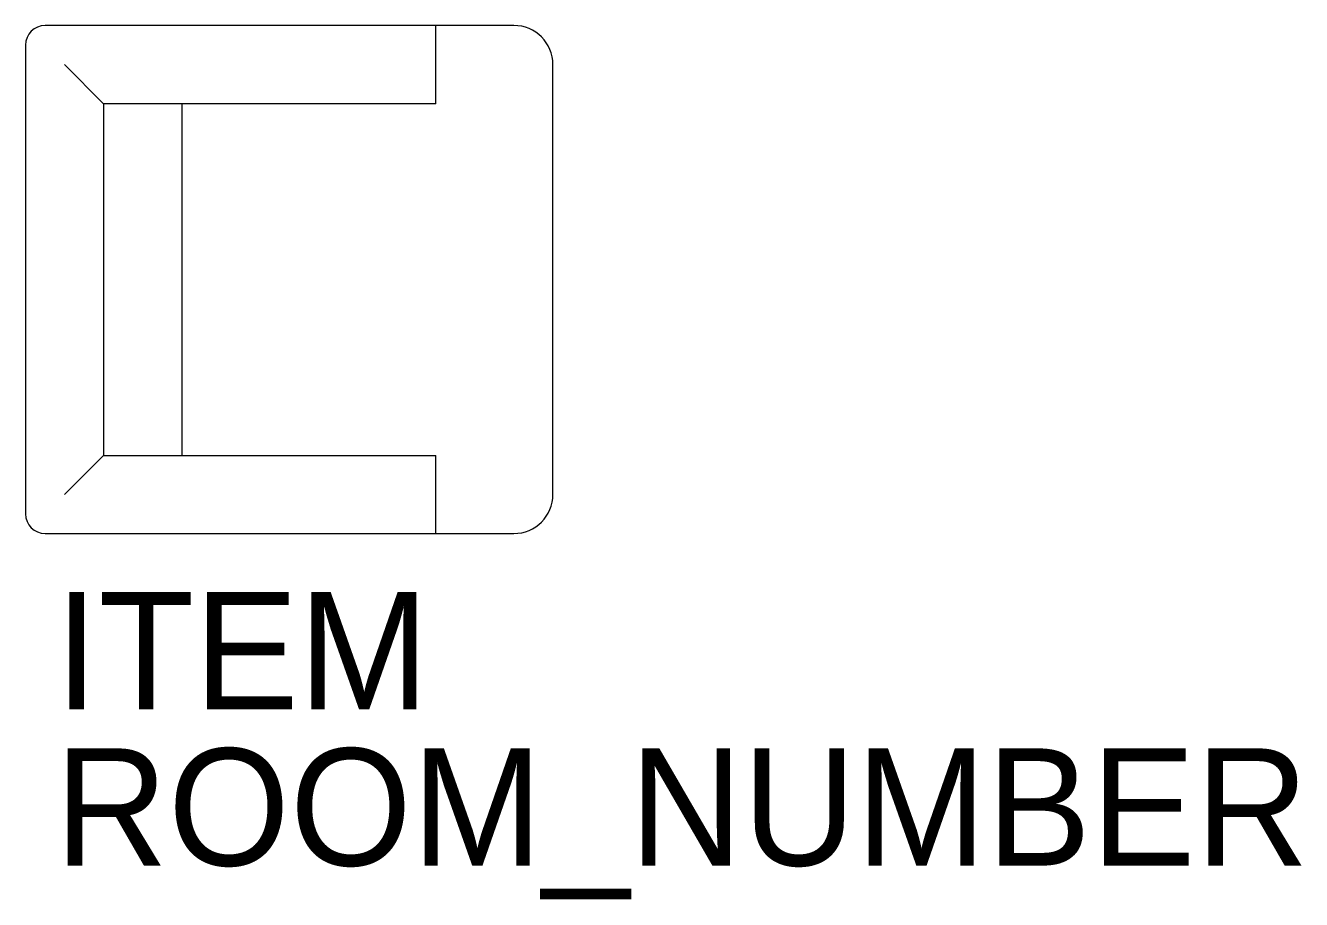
# Model space of a CAD drawing. Extents: x -0.69 to 0.97, y -0.81 to 0.33.
import ezdxf

# ---------------------------------------------------------------- set-up
doc = ezdxf.new("R2010")
doc.units = 0
doc.header["$LTSCALE"] = 48
doc.layers.get('0').update_dxf_attribs({"linetype": 'CONTINUOUS'})
doc.styles.add('ATT', font='TXT')

msp = doc.modelspace()

# ---------------------------------------------------------------- linework, layer by layer
at = {"color": 0, "linetype": 'BYBLOCK'}
for p, q in [((-0.0508, 0.3302), (-0.6604, 0.3302)), ((-0.1524, 0.2286), (-0.1524, 0.3302)), ((-0.6858, 0.3048), (-0.6858, -0.3048)), ((-0.5842, 0.2286), (-0.635, 0.2794)), ((0, -0.2794), (0, 0.2794)), ((-0.1524, 0.2286), (-0.5842, 0.2286)), ((-0.5842, 0.2286), (-0.5842, -0.2286)), ((-0.4826, 0.2286), (-0.4826, -0.2286)), ((-0.5842, -0.2286), (-0.635, -0.2794)), ((-0.5842, -0.2286), (-0.1524, -0.2286)), ((-0.1524, -0.3302), (-0.1524, -0.2286)), ((-0.6604, -0.3302), (-0.0508, -0.3302))]:
    msp.add_line(p, q, dxfattribs=at)
for centre, radius, start, end in [((-0.6604, 0.3048), 0.0254, 90, 180), ((-0.0508, 0.2794), 0.0508, 0, 90), ((-0.0508, -0.2794), 0.0508, 270, 0), ((-0.6604, -0.3048), 0.0254, 180, 270)]:
    msp.add_arc(centre, radius, start, end, dxfattribs=at)

# ---------------------------------------------------------------- texts
at = {"color": 0, "linetype": 'BYBLOCK', "style": 'ATT'}
for tag, p, s, flags in [('ITEM', (-0.6477, -0.5588), 'GUEST CHAIR', 3), ('ROOM_NUMBER', (-0.6477, -0.762), '', 1)]:
    msp.add_attdef(tag, p, s, height=0.1524, dxfattribs=dict(at, flags=flags))

doc.saveas('drawing.dxf')
